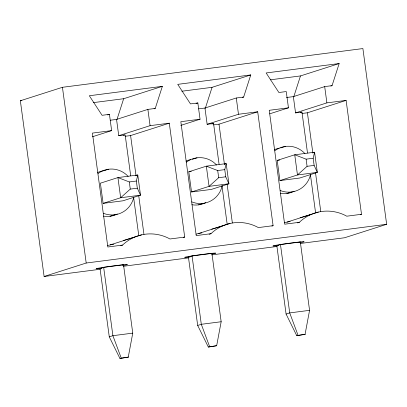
<?xml version="1.0" encoding="UTF-8"?>
<svg xmlns="http://www.w3.org/2000/svg" width="407" height="407" viewBox="0 0 407 407"><rect width="100%" height="100%" fill="white"/><g stroke="black" fill="none" stroke-linecap="round" stroke-linejoin="round"><path stroke-width="0.61" d="M128.261 357.112L132.758 333.13L123.514 264.794L103.658 267.353L100.03 268.513L109.274 336.848L119.928 358.43L128.261 357.112L119.928 358.43M216.666 345.716L221.164 321.739L211.92 253.398L192.063 255.957L188.436 257.117L197.68 325.458L208.333 347.034L216.666 345.716L208.333 347.034M305.072 334.32L309.569 310.343L300.325 242.002L280.469 244.561L276.841 245.721L286.085 314.062L296.739 335.643L305.072 334.32L296.739 335.643M103.119 203.363L120.655 197.746L140.512 195.187L137.322 188.197L136.35 181.039L137.785 175.01L117.928 177.574L100.387 183.186L103.119 203.363L122.975 200.799L140.512 195.187L137.785 175.01L135.974 175.595M191.524 191.967L209.061 186.355L228.917 183.791L225.727 176.801L224.756 169.643L226.19 163.619L206.334 166.178L188.792 171.79L191.524 191.967L211.381 189.408L228.917 183.791L226.19 163.619L224.379 164.199M279.93 180.571L297.466 174.959L317.323 172.4L314.133 165.405L313.161 158.247L314.596 152.223L294.739 154.782L277.198 160.394L279.93 180.571L299.786 178.012L317.323 172.4L314.596 152.223L312.785 152.803M116.931 119.633L123.662 98.723L162.357 86.335L155.245 108.445L154.034 108.832M205.337 108.237L212.067 87.327L250.763 74.939L243.651 97.049L242.44 97.436M293.742 96.846L300.473 75.931L339.168 63.548L332.056 85.653L330.845 86.04M137.322 188.197L130.271 189.102L120.655 197.746L117.928 177.574L129.304 181.944L136.35 181.039M225.727 176.801L218.676 177.711L209.061 186.355L206.334 166.178L217.709 170.548L224.756 169.643M314.133 165.405L307.082 166.315L297.466 174.959L294.739 154.782L306.115 159.157L313.161 158.247M110.277 244.877L141.611 234.849M198.682 233.486L230.016 223.458M287.088 222.09L318.422 212.062M100.168 269.266L44.109 276.49L20.35 100.768L62.439 87.296L362.891 48.57L386.65 224.298L344.561 237.764L300.468 243.447M107.636 114.927L109.442 114.347L111.64 130.616L92.358 136.788M110.241 120.233L116.544 119.419L147.878 109.391L155.245 108.445M196.042 103.531L197.848 102.951L200.046 119.22L180.764 125.392M198.647 108.837L204.95 108.028L236.284 97.995L243.651 97.049M116.544 119.419L118.742 135.694L150.081 125.661L169.297 123.184L184.697 237.083L183.486 237.469M123.453 135.409L124.583 135.048M125.107 136.279L130.596 135.572L169.297 123.184M286.426 97.522L293.355 96.632L324.689 86.605L332.056 85.653M204.95 108.028L207.148 124.298L238.482 114.27L257.702 111.793L273.102 225.687L271.891 226.073M211.859 124.013L213.558 123.469L219.088 164.372M213.512 124.883L219.002 124.176L257.702 111.793M269.775 113.807L288.451 107.83L286.253 91.555L278.887 92.506L266.142 72.96L339.168 63.548M103.927 170.711L108.603 169.215M293.355 96.632L295.553 112.902L326.887 102.874L346.108 100.397L361.508 214.291L360.297 214.682M300.259 112.622L301.963 112.078L307.494 152.976M301.918 113.492L307.407 112.78L346.108 100.397M192.333 159.315L197.008 157.819M280.738 147.919L285.414 146.423M110.083 216.27L114.764 214.774M198.489 204.874L203.169 203.378M120.747 245.67L122.558 245.09A41.397 40.669 72.3 0 1 169.963 238.98L184.697 237.083M286.894 193.478L291.575 191.982M44.109 276.49L86.198 263.024L386.65 224.298M209.152 234.274L210.963 233.699A41.397 40.669 72.3 0 1 258.369 227.589L273.102 225.687M122.309 265.181L123.514 264.794M297.558 222.878L299.369 222.303A41.397 40.669 72.3 0 1 346.774 216.193L361.508 214.291M210.714 253.785L211.92 253.398M299.12 242.389L300.325 242.002M109.274 336.848L112.897 335.689L132.758 333.13M197.68 325.458L201.302 324.298L221.164 321.739M286.085 314.062L289.708 312.902L309.569 310.343M123.296 240.552L134.676 237.078M211.701 229.156L223.082 225.682M300.107 217.76L311.487 214.291M20.35 100.768L21.612 100.605M162.357 86.335L89.331 95.747L102.076 115.298L109.442 114.347M250.763 74.939L177.737 84.356L190.481 103.902L197.848 102.951M93.442 102.615L123.662 98.723M181.848 91.224L212.067 87.327M270.253 79.828L300.473 75.931M111.64 130.616L92.425 133.094L107.824 246.993L122.558 245.09M200.046 119.22L180.83 121.698L196.23 235.597L210.963 233.699M288.451 107.83L269.236 110.307L284.635 224.201L299.369 222.303M118.742 135.694L125.153 134.865L130.683 175.768M207.148 124.298L213.558 123.469M295.553 112.902L301.963 112.078M188.792 171.79L191.275 171.469M277.198 160.394L279.68 160.073M100.03 268.513L101.892 268.274M188.436 257.117L190.298 256.878M276.841 245.721L278.703 245.482M123.474 266.264L188.349 257.901M211.655 254.899L277.162 246.454M298.026 335.231L289.708 312.902L280.469 244.561M209.62 346.622L201.302 324.298L192.063 255.957M121.215 358.018L112.897 335.689L103.658 267.353M324.689 86.605L326.887 102.874M307.407 112.78L312.851 153.052M315.491 172.563L320.767 211.574M310.383 174.374L315.573 212.759M306.115 159.157L307.082 166.315M236.284 97.995L238.482 114.27M219.002 124.176L224.445 164.448M227.086 183.959L232.361 222.97M221.978 185.77L227.167 224.15M217.709 170.548L218.676 177.711M147.878 109.391L150.081 125.661M130.596 135.572L136.045 175.844M138.68 195.35L143.956 234.366M133.572 197.161L138.762 235.546M129.304 181.944L130.271 189.102M62.439 87.296L86.198 263.024M276.969 245.787A15.771 0.524 -7.7 0 1 277.716 244.953A15.771 0.524 -7.7 0 1 299.41 242.023A15.771 0.524 -7.7 0 1 300.249 242.638M188.563 257.178A15.771 0.524 -7.7 0 1 189.311 256.349A15.771 0.524 -7.7 0 1 211.004 253.413A15.771 0.524 -7.7 0 1 211.844 254.034M100.158 268.574A15.771 0.524 -7.7 0 1 100.905 267.74A15.771 0.524 -7.7 0 1 122.599 264.809A15.771 0.524 -7.7 0 1 123.438 265.43M294.215 191.204A23.001 22.594 72.3 0 1 280.306 193.345M274.41 149.72A23.001 22.594 72.3 0 1 279.11 148.194M310.597 174.369A23.001 22.594 72.3 0 1 280.204 190.481M274.832 150.753A23.001 22.594 72.3 0 1 304.935 153.597M284.442 222.777A41.397 40.669 72.3 0 1 290.15 221.53M222.191 185.765A23.001 22.594 72.3 0 1 191.799 201.877M186.426 162.149A23.001 22.594 72.3 0 1 216.529 164.993M205.81 202.594A23.001 22.594 72.3 0 1 191.9 204.741M186.004 161.116A23.001 22.594 72.3 0 1 190.705 159.585M196.037 234.173A41.397 40.669 72.3 0 1 201.745 232.926M117.404 213.99A23.001 22.594 72.3 0 1 103.495 216.137M97.599 172.507A23.001 22.594 72.3 0 1 105.021 170.594M133.786 197.161A23.001 22.594 72.3 0 1 103.393 213.273M98.021 173.545A23.001 22.594 72.3 0 1 128.124 176.389M107.631 245.563A41.397 40.669 72.3 0 1 113.868 244.246"/></g></svg>
